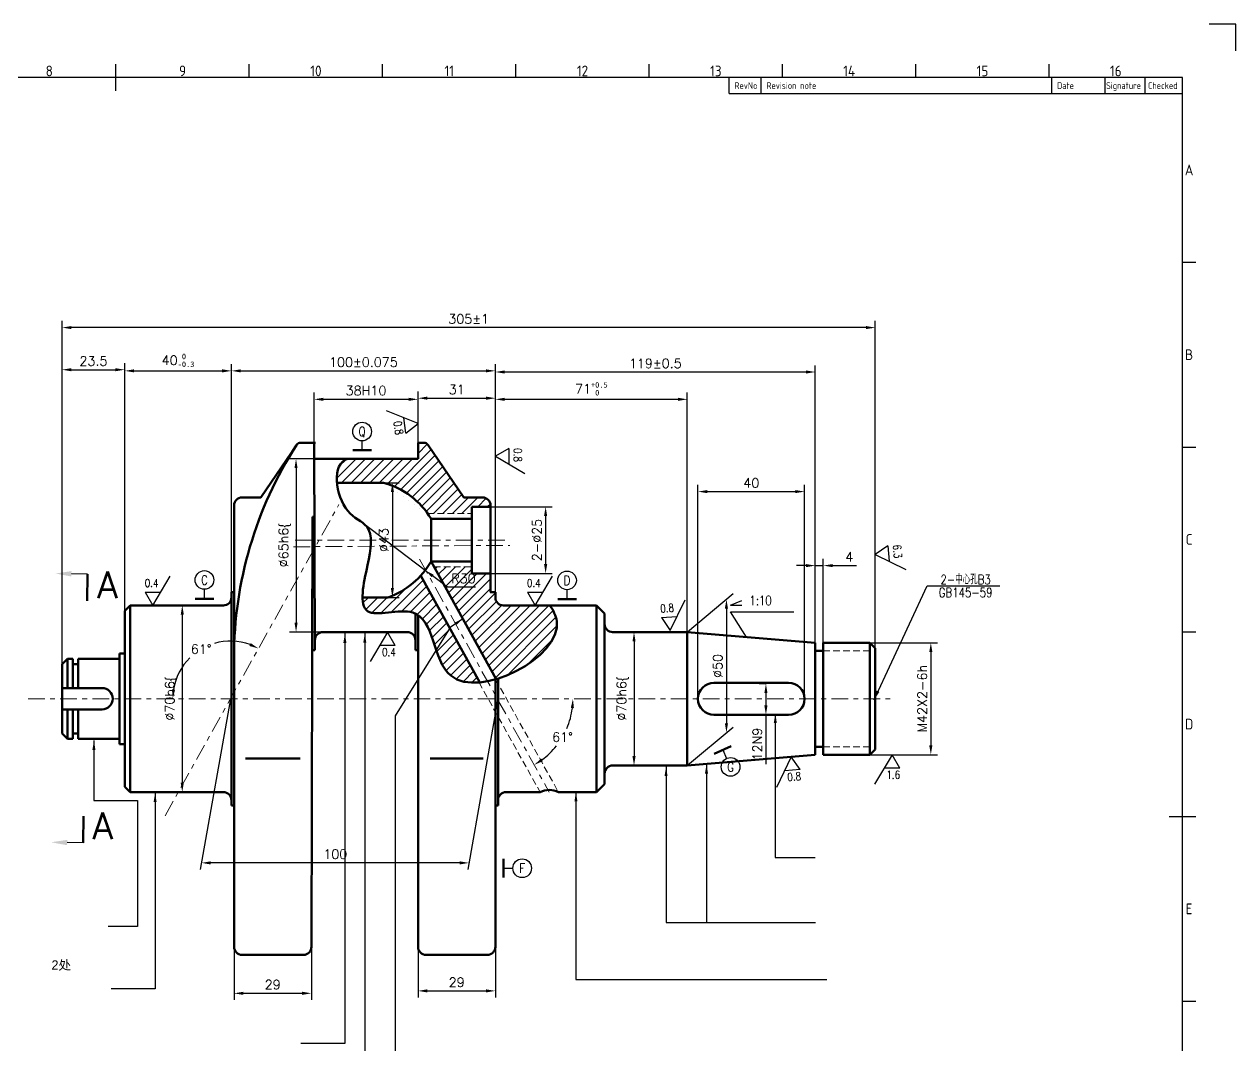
# Model space of a CAD drawing. Header units: millimetres. Extents: x -83 to 757, y -104 to 490.
# Drawn here: x 303 to 757.4, y 107.1 to 489.6 of the extents above; entities that cross this region are included whole.
import ezdxf
from ezdxf.enums import TextEntityAlignment as Align

# ---------------------------------------------------------------- set-up
doc = ezdxf.new("R2010")
doc.units = ezdxf.units.MM
doc.linetypes.add('AX_CENTER', pattern=[12.05, 6.25, -2, 1.8, -2])
doc.linetypes.add('AX_DASHED', pattern=[3.75, 2.5, -1.25])
for name, color, linetype in [('a1', 7, 'Continuous'), ('dim', 1, 'Continuous'), ('f', 6, 'Continuous')]:
    doc.layers.add(name, color=color, linetype=linetype)
for name, color, linetype, lineweight in [('b', 7, 'Continuous', 50), ('c2', 1, 'AX_CENTER', 18), ('x', 4, 'AX_DASHED', 18)]:
    doc.layers.add(name, color=color, linetype=linetype, lineweight=lineweight)
doc.styles.add('ISO Proportional', font='isocp.shx', dxfattribs={"bigfont": 'gbcbig.shx'})
doc.styles.get("Standard").update_dxf_attribs({"font": 'romans.shx', "bigfont": 'gbcbig.shx'})
doc.dimstyles.get("Standard").update_dxf_attribs({"dimtxt": 3.5, "dimasz": 3.5, "dimexe": 2.5, "dimexo": 0.0625, "dimgap": 1.5, "dimtad": 1, "dimdsep": 46, "dimtxsty": 'Standard', "dimcen": 0.09, "dimazin": 0, "dimtfac": 1, "dimtdec": 0, "dimtmove": 0, "dimatfit": 3, "dimfxl": 1, "dimtolj": 1, "dimtzin": 0, "dimarcsym": 0})

# ---------------------------------------------------------------- blocks, each defined once
blk = doc.blocks.new('zSec_56A')
at = {"layer": 'b', "lineweight": 50}
for p, q in [((0, 0), (-0.16, -10)), ((-1.62, -100.75), (-1.46, -90.75))]:
    blk.add_line(p, q, dxfattribs=at)
at = {"layer": 'dim', "lineweight": -3}
for p, q in [((0, 0), (-6, 0.1)), ((-1.62, -100.75), (-7.62, -100.65))]:
    blk.add_line(p, q, dxfattribs=at)
at = {"layer": 'dim'}
for points in [[(-5.98, 1.1), (-12, 0.19), (-6.02, -0.9)], [(-7.64, -101.65), (-13.62, -100.55), (-7.6, -99.65)]]:
    blk.add_solid(points, dxfattribs=at)
blk = doc.blocks.new('*D34')
at = {"layer": 'Defpoints', "color": 0, "transparency": 16777216}
for p in [(381.73, 143.77), (410.74, 143.76), (410.74, 126.35)]:
    blk.add_point(p, dxfattribs=at)
at = {"layer": 'dim', "color": 0, "lineweight": -2, "transparency": 16777216}
for p, q in [((381.73, 143.71), (381.73, 123.85)), ((410.74, 143.7), (410.74, 123.85)), ((385.23, 126.35), (407.24, 126.35))]:
    blk.add_line(p, q, dxfattribs=at)
at = {"layer": 'dim', "color": 0, "transparency": 16777216}
for points in [[(385.23, 126.94), (385.23, 125.77), (381.73, 126.35)], [(407.24, 126.94), (407.24, 125.77), (410.74, 126.35)]]:
    blk.add_solid(points, dxfattribs=at)
at = {"layer": 'dim', "color": 0, "transparency": 16777216, "insert": (396.23, 129.6), "char_height": 3.5, "attachment_point": 5, "line_spacing_factor": 3.5}
blk.add_mtext('\\A1;29', dxfattribs=at)
blk = doc.blocks.new('*D35')
at = {"layer": 'Defpoints', "color": 0, "transparency": 16777216}
for p in [(450.73, 143.77), (479.73, 143.77), (479.73, 127.26)]:
    blk.add_point(p, dxfattribs=at)
at = {"layer": 'dim', "color": 0, "lineweight": -2, "transparency": 16777216}
for p, q in [((450.73, 143.71), (450.73, 124.76)), ((479.73, 143.71), (479.73, 124.76)), ((454.23, 127.26), (476.23, 127.26))]:
    blk.add_line(p, q, dxfattribs=at)
at = {"layer": 'dim', "color": 0, "transparency": 16777216}
for points in [[(454.23, 127.85), (454.23, 126.68), (450.73, 127.26)], [(476.23, 127.85), (476.23, 126.68), (479.73, 127.26)]]:
    blk.add_solid(points, dxfattribs=at)
at = {"layer": 'dim', "color": 0, "transparency": 16777216, "insert": (465.23, 130.51), "char_height": 3.5, "attachment_point": 5, "line_spacing_factor": 3.5}
blk.add_mtext('\\A1;29', dxfattribs=at)
blk = doc.blocks.new('*D36')
at = {"layer": 'Defpoints', "color": 0, "transparency": 16777216}
for p in [(380.36, 236.77), (480.73, 236.77), (369.51, 175.25)]:
    blk.add_point(p, dxfattribs=at)
at = {"layer": 'dim', "color": 0, "lineweight": -2, "transparency": 16777216}
for p, q in [((380.34, 236.71), (369.07, 172.75)), ((480.72, 236.71), (469.44, 172.75)), ((466.38, 175.25), (373.01, 175.25))]:
    blk.add_line(p, q, dxfattribs=at)
at = {"layer": 'dim', "color": 0, "transparency": 16777216}
for points in [[(373.01, 175.83), (373.01, 174.66), (369.51, 175.25)], [(466.38, 175.83), (466.38, 174.66), (469.88, 175.25)]]:
    blk.add_solid(points, dxfattribs=at)
at = {"layer": 'dim', "color": 0, "transparency": 16777216, "insert": (419.69, 178.5), "char_height": 3.5, "attachment_point": 5, "line_spacing_factor": 3.5}
blk.add_mtext('\\A1;100', dxfattribs=at)
blk = doc.blocks.new('*D37')
at = {"layer": 'Defpoints', "color": 0, "transparency": 16777216}
for p in [(317.23, 375.92), (622.23, 255.77), (317.23, 249.77)]:
    blk.add_point(p, dxfattribs=at)
at = {"layer": 'dim', "color": 0, "lineweight": -2, "transparency": 16777216}
for p, q in [((317.23, 249.83), (317.23, 378.42)), ((622.23, 255.83), (622.23, 378.42)), ((618.73, 375.92), (320.73, 375.92))]:
    blk.add_line(p, q, dxfattribs=at)
at = {"layer": 'dim', "color": 0, "transparency": 16777216}
for points in [[(320.73, 376.51), (320.73, 375.34), (317.23, 375.92)], [(618.73, 376.51), (618.73, 375.34), (622.23, 375.92)]]:
    blk.add_solid(points, dxfattribs=at)
at = {"layer": 'dim', "color": 0, "transparency": 16777216, "insert": (469.73, 379.17), "char_height": 3.5, "attachment_point": 5, "line_spacing_factor": 3.5}
blk.add_mtext('\\A1;305%%p1', dxfattribs=at)
blk = doc.blocks.new('*D38')
at = {"layer": 'Defpoints', "color": 0, "transparency": 16777216}
for p in [(340.73, 360.13), (340.73, 269.77), (317.23, 249.77)]:
    blk.add_point(p, dxfattribs=at)
at = {"layer": 'dim', "color": 0, "lineweight": -2, "transparency": 16777216}
for p, q in [((317.23, 249.83), (317.23, 362.63)), ((320.73, 360.13), (337.23, 360.13)), ((340.73, 269.83), (340.73, 362.63))]:
    blk.add_line(p, q, dxfattribs=at)
at = {"layer": 'dim', "color": 0, "transparency": 16777216}
for points in [[(320.73, 360.71), (320.73, 359.54), (317.23, 360.13)], [(337.23, 360.71), (337.23, 359.54), (340.73, 360.13)]]:
    blk.add_solid(points, dxfattribs=at)
at = {"layer": 'dim', "color": 0, "transparency": 16777216, "insert": (328.98, 363.38), "char_height": 3.5, "attachment_point": 5, "line_spacing_factor": 3.5}
blk.add_mtext('\\A1;23.5', dxfattribs=at)
blk = doc.blocks.new('*D39')
at = {"layer": 'Defpoints', "color": 0, "transparency": 16777216}
for p in [(380.73, 359.7), (380.73, 276.77), (340.73, 269.77)]:
    blk.add_point(p, dxfattribs=at)
at = {"layer": 'dim', "color": 0, "lineweight": -2, "transparency": 16777216}
for p, q in [((340.73, 269.83), (340.73, 362.2)), ((344.23, 359.7), (377.23, 359.7)), ((380.73, 276.83), (380.73, 362.2))]:
    blk.add_line(p, q, dxfattribs=at)
at = {"layer": 'dim', "color": 0, "transparency": 16777216}
for points in [[(344.23, 360.28), (344.23, 359.12), (340.73, 359.7)], [(377.23, 360.28), (377.23, 359.12), (380.73, 359.7)]]:
    blk.add_solid(points, dxfattribs=at)
at = {"layer": 'dim', "color": 0, "transparency": 16777216, "insert": (360.73, 363.65), "char_height": 3.5, "attachment_point": 5, "line_spacing_factor": 3.5}
blk.add_mtext('\\A1;40{\\Ftxt;\\H0.60x\\S 0^ -0.3;}', dxfattribs=at)
blk = doc.blocks.new('*D40')
at = {"layer": 'Defpoints', "color": 0, "transparency": 16777216}
for p in [(479.73, 359.7), (380.73, 276.77), (479.73, 276.77)]:
    blk.add_point(p, dxfattribs=at)
at = {"layer": 'dim', "color": 0, "lineweight": -2, "transparency": 16777216}
for p, q in [((380.73, 276.83), (380.73, 362.2)), ((384.23, 359.7), (476.23, 359.7)), ((479.73, 276.83), (479.73, 362.2))]:
    blk.add_line(p, q, dxfattribs=at)
at = {"layer": 'dim', "color": 0, "transparency": 16777216}
for points in [[(384.23, 360.28), (384.23, 359.12), (380.73, 359.7)], [(476.23, 360.28), (476.23, 359.12), (479.73, 359.7)]]:
    blk.add_solid(points, dxfattribs=at)
at = {"layer": 'dim', "color": 0, "transparency": 16777216, "insert": (430.23, 362.95), "char_height": 3.5, "attachment_point": 5, "line_spacing_factor": 3.5}
blk.add_mtext('\\A1;100%%p0.075', dxfattribs=at)
blk = doc.blocks.new('*D41')
at = {"layer": 'Defpoints', "color": 0, "transparency": 16777216}
for p in [(479.73, 359.27), (479.73, 276.77), (599.73, 257.77)]:
    blk.add_point(p, dxfattribs=at)
at = {"layer": 'dim', "color": 0, "lineweight": -2, "transparency": 16777216}
for p, q in [((479.73, 276.83), (479.73, 361.77)), ((596.23, 359.27), (483.23, 359.27)), ((599.73, 257.83), (599.73, 361.77))]:
    blk.add_line(p, q, dxfattribs=at)
at = {"layer": 'dim', "color": 0, "transparency": 16777216}
for points in [[(483.23, 359.86), (483.23, 358.69), (479.73, 359.27)], [(596.23, 359.86), (596.23, 358.69), (599.73, 359.27)]]:
    blk.add_solid(points, dxfattribs=at)
at = {"layer": 'dim', "color": 0, "transparency": 16777216, "insert": (539.73, 362.52), "char_height": 3.5, "attachment_point": 5, "line_spacing_factor": 3.5}
blk.add_mtext('\\A1;119%%p0.5', dxfattribs=at)
blk = doc.blocks.new('*D42')
at = {"layer": 'Defpoints', "color": 0, "transparency": 16777216}
for p in [(450.73, 349.03), (411.76, 332.77), (450.73, 332.77)]:
    blk.add_point(p, dxfattribs=at)
at = {"layer": 'dim', "color": 0, "lineweight": -2, "transparency": 16777216}
for p, q in [((411.76, 332.83), (411.76, 351.53)), ((450.73, 332.83), (450.73, 351.53)), ((415.26, 349.03), (447.23, 349.03))]:
    blk.add_line(p, q, dxfattribs=at)
at = {"layer": 'dim', "color": 0, "transparency": 16777216}
for points in [[(415.26, 349.61), (415.26, 348.44), (411.76, 349.03)], [(447.23, 349.61), (447.23, 348.44), (450.73, 349.03)]]:
    blk.add_solid(points, dxfattribs=at)
at = {"layer": 'dim', "color": 0, "transparency": 16777216, "insert": (431.24, 352.28), "char_height": 3.5, "attachment_point": 5, "line_spacing_factor": 3.5}
blk.add_mtext('\\A1;38H10', dxfattribs=at)
blk = doc.blocks.new('*D43')
at = {"layer": 'Defpoints', "color": 0, "transparency": 16777216}
for p in [(479.73, 349.45), (450.73, 332.77), (479.73, 276.77)]:
    blk.add_point(p, dxfattribs=at)
at = {"layer": 'dim', "color": 0, "lineweight": -2, "transparency": 16777216}
for p, q in [((450.73, 332.83), (450.73, 351.95)), ((479.73, 276.83), (479.73, 351.95)), ((454.23, 349.45), (476.23, 349.45))]:
    blk.add_line(p, q, dxfattribs=at)
at = {"layer": 'dim', "color": 0, "transparency": 16777216}
for points in [[(454.23, 350.04), (454.23, 348.87), (450.73, 349.45)], [(476.23, 350.04), (476.23, 348.87), (479.73, 349.45)]]:
    blk.add_solid(points, dxfattribs=at)
at = {"layer": 'dim', "color": 0, "transparency": 16777216, "insert": (465.23, 352.7), "char_height": 3.5, "attachment_point": 5, "line_spacing_factor": 3.5}
blk.add_mtext('\\A1;31', dxfattribs=at)
blk = doc.blocks.new('*D44')
at = {"layer": 'Defpoints', "color": 0, "transparency": 16777216}
for p in [(551.73, 349.03), (479.73, 276.77), (551.73, 261.77)]:
    blk.add_point(p, dxfattribs=at)
at = {"layer": 'dim', "color": 0, "lineweight": -2, "transparency": 16777216}
for p, q in [((479.73, 276.83), (479.73, 351.53)), ((551.73, 261.83), (551.73, 351.53)), ((483.23, 349.03), (548.23, 349.03))]:
    blk.add_line(p, q, dxfattribs=at)
at = {"layer": 'dim', "color": 0, "transparency": 16777216}
for points in [[(483.23, 349.61), (483.23, 348.44), (479.73, 349.03)], [(548.23, 349.61), (548.23, 348.44), (551.73, 349.03)]]:
    blk.add_solid(points, dxfattribs=at)
at = {"layer": 'dim', "color": 0, "transparency": 16777216, "insert": (515.73, 352.98), "char_height": 3.5, "attachment_point": 5, "line_spacing_factor": 3.5}
blk.add_mtext('\\A1;71{\\Ftxt;\\H0.60x\\S+0.5^  0;}', dxfattribs=at)
blk = doc.blocks.new('*D45')
at = {"layer": 'Defpoints', "color": 0, "transparency": 16777216}
for p in [(595.73, 314.44), (555.73, 236.77), (595.73, 236.77)]:
    blk.add_point(p, dxfattribs=at)
at = {"layer": 'dim', "color": 0, "lineweight": -2, "transparency": 16777216}
for p, q in [((555.73, 236.83), (555.73, 316.94)), ((559.23, 314.44), (592.23, 314.44)), ((595.73, 236.83), (595.73, 316.94))]:
    blk.add_line(p, q, dxfattribs=at)
at = {"layer": 'dim', "color": 0, "transparency": 16777216}
for points in [[(559.23, 315.02), (559.23, 313.86), (555.73, 314.44)], [(592.23, 315.02), (592.23, 313.86), (595.73, 314.44)]]:
    blk.add_solid(points, dxfattribs=at)
at = {"layer": 'dim', "color": 0, "transparency": 16777216, "insert": (575.73, 317.69), "char_height": 3.5, "attachment_point": 5, "line_spacing_factor": 3.5}
blk.add_mtext('\\A1;40', dxfattribs=at)
blk = doc.blocks.new('*D46')
at = {"layer": 'Defpoints', "color": 0, "transparency": 16777216}
for p in [(602.73, 286.69), (599.73, 257.77), (602.73, 257.77)]:
    blk.add_point(p, dxfattribs=at)
at = {"layer": 'dim', "color": 0, "lineweight": -2, "transparency": 16777216}
for p, q in [((596.23, 286.69), (592.73, 286.69)), ((599.73, 257.83), (599.73, 289.19)), ((599.73, 286.69), (602.73, 286.69)), ((602.73, 257.83), (602.73, 289.19)), ((606.23, 286.69), (615.23, 286.69))]:
    blk.add_line(p, q, dxfattribs=at)
at = {"layer": 'dim', "color": 0, "transparency": 16777216}
for points in [[(596.23, 287.27), (596.23, 286.1), (599.73, 286.69)], [(606.23, 287.27), (606.23, 286.1), (602.73, 286.69)]]:
    blk.add_solid(points, dxfattribs=at)
at = {"layer": 'dim', "color": 0, "transparency": 16777216, "insert": (612.48, 289.94), "char_height": 3.5, "attachment_point": 5, "line_spacing_factor": 3.5}
blk.add_mtext('\\A1;4', dxfattribs=at)
blk = doc.blocks.new('*D47')
at = {"layer": 'Defpoints', "color": 0, "transparency": 16777216}
for p in [(620.23, 257.77), (620.23, 215.77), (643.06, 215.77)]:
    blk.add_point(p, dxfattribs=at)
at = {"layer": 'dim', "color": 0, "lineweight": -2, "transparency": 16777216}
for p, q in [((620.29, 257.77), (645.56, 257.77)), ((643.06, 254.27), (643.06, 219.27)), ((620.29, 215.77), (645.56, 215.77))]:
    blk.add_line(p, q, dxfattribs=at)
at = {"layer": 'dim', "color": 0, "transparency": 16777216}
for points in [[(642.47, 254.27), (643.64, 254.27), (643.06, 257.77)], [(642.47, 219.27), (643.64, 219.27), (643.06, 215.77)]]:
    blk.add_solid(points, dxfattribs=at)
at = {"layer": 'dim', "color": 0, "transparency": 16777216, "insert": (639.81, 236.77), "char_height": 3.5, "attachment_point": 5, "rotation": 90, "line_spacing_factor": 3.5}
blk.add_mtext('\\A1;M42X2-6h', dxfattribs=at)
blk = doc.blocks.new('*D48')
at = {"layer": 'Defpoints', "color": 0, "transparency": 16777216}
for p in [(581.5, 242.39), (581.2, 230.77), (585.78, 230.77)]:
    blk.add_point(p, dxfattribs=at)
at = {"layer": 'dim', "color": 0, "lineweight": -2, "transparency": 16777216}
for p, q in [((581.44, 242.39), (578.7, 242.39)), ((581.2, 238.89), (581.2, 234.27)), ((585.72, 230.77), (578.7, 230.77)), ((581.2, 230.77), (581.2, 212.27))]:
    blk.add_line(p, q, dxfattribs=at)
at = {"layer": 'dim', "color": 0, "transparency": 16777216}
for points in [[(580.62, 238.89), (581.79, 238.89), (581.2, 242.39)], [(580.62, 234.27), (581.79, 234.27), (581.2, 230.77)]]:
    blk.add_solid(points, dxfattribs=at)
at = {"layer": 'dim', "color": 0, "transparency": 16777216, "insert": (577.95, 219.77), "char_height": 3.5, "attachment_point": 5, "rotation": 90, "line_spacing_factor": 3.5}
blk.add_mtext('\\A1;12N9', dxfattribs=at)
blk = doc.blocks.new('*D49')
at = {"layer": 'Defpoints', "color": 0, "transparency": 16777216}
for p in [(476.71, 308.77), (477.92, 283.77), (498.59, 283.77)]:
    blk.add_point(p, dxfattribs=at)
at = {"layer": 'dim', "color": 0, "lineweight": -2, "transparency": 16777216}
for p, q in [((476.77, 308.77), (501.09, 308.77)), ((498.59, 305.27), (498.59, 287.27)), ((477.98, 283.77), (501.09, 283.77))]:
    blk.add_line(p, q, dxfattribs=at)
at = {"layer": 'dim', "color": 0, "transparency": 16777216}
for points in [[(498, 305.27), (499.17, 305.27), (498.59, 308.77)], [(498, 287.27), (499.17, 287.27), (498.59, 283.77)]]:
    blk.add_solid(points, dxfattribs=at)
at = {"layer": 'dim', "color": 0, "transparency": 16777216, "insert": (495.34, 296.27), "char_height": 3.5, "attachment_point": 5, "rotation": 90, "line_spacing_factor": 3.5}
blk.add_mtext('\\A1;2-%%c25', dxfattribs=at)
blk = doc.blocks.new('*D50')
at = {"layer": 'Defpoints', "color": 0, "transparency": 16777216}
for p in [(437.83, 317.77), (437.83, 274.77), (441.12, 274.77)]:
    blk.add_point(p, dxfattribs=at)
at = {"layer": 'dim', "color": 0, "lineweight": -2, "transparency": 16777216}
for p, q in [((437.89, 317.77), (443.62, 317.77)), ((441.12, 314.27), (441.12, 278.27)), ((437.89, 274.77), (443.62, 274.77))]:
    blk.add_line(p, q, dxfattribs=at)
at = {"layer": 'dim', "color": 0, "transparency": 16777216}
for points in [[(440.54, 314.27), (441.7, 314.27), (441.12, 317.77)], [(440.54, 278.27), (441.7, 278.27), (441.12, 274.77)]]:
    blk.add_solid(points, dxfattribs=at)
at = {"layer": 'dim', "color": 0, "transparency": 16777216, "insert": (437.87, 296.27), "char_height": 3.5, "attachment_point": 5, "rotation": 90, "line_spacing_factor": 3.5}
blk.add_mtext('\\A1;%%c43', dxfattribs=at)
blk = doc.blocks.new('*D51')
at = {"layer": 'Defpoints', "color": 0, "transparency": 16777216}
for p in [(429.52, 303.08), (453.42, 284.94)]:
    blk.add_point(p, dxfattribs=at)
at = {"layer": 'dim', "color": 0, "lineweight": -2, "transparency": 16777216}
for p, q in [((429.52, 303.08), (453.42, 284.94)), ((461.78, 278.59), (456.2, 282.83)), ((472.28, 278.59), (461.78, 278.59))]:
    blk.add_line(p, q, dxfattribs=at)
at = {"layer": 'dim', "color": 0, "transparency": 16777216}
blk.add_solid([(456.56, 283.29), (455.85, 282.36), (453.42, 284.94)], dxfattribs=at)
at = {"layer": 'dim', "color": 0, "transparency": 16777216, "insert": (467.78, 281.84), "char_height": 3.5, "attachment_point": 5}
blk.add_mtext('\\A3;R30', dxfattribs=at)
blk = doc.blocks.new('_NONE')
blk = doc.blocks.new('*D52')
at = {"layer": 'Defpoints', "color": 0, "transparency": 16777216}
for p in [(451.24, 289.14), (304.49, 236.77), (628.94, 236.77), (502.01, 218.31), (499.97, 201.77)]:
    blk.add_point(p, dxfattribs=at)
at = {"layer": 'dim', "color": 0, "lineweight": -2, "transparency": 16777216}
for start, end in [(336.9283, 352.9298), (306.2224, 321.6178)]:
    blk.add_arc((480.45, 236.77), 28.38, start, end, dxfattribs=at)
at = {"layer": 'dim', "color": 0, "transparency": 16777216}
for points in [[(508.03, 233.31), (509.2, 233.24), (508.83, 236.77)], [(497.54, 213.38), (496.91, 214.36), (494.28, 211.98)]]:
    blk.add_solid(points, dxfattribs=at)
at = {"layer": 'dim', "color": 0, "transparency": 16777216, "insert": (504.92, 222.4), "char_height": 3.5, "attachment_point": 5}
blk.add_mtext('\\A1;61%%d', dxfattribs=at)
blk = doc.blocks.new('*D53')
at = {"layer": 'Defpoints', "color": 0, "transparency": 16777216}
for p in [(421.08, 309.57), (376.41, 258.02), (304.49, 236.77), (628.94, 236.77), (355.83, 192.93)]:
    blk.add_point(p, dxfattribs=at)
at = {"layer": 'dim', "color": 0, "lineweight": -2, "transparency": 16777216}
for start, end in [(70.0657, 106.1632), (134.5824, 170.7114)]:
    blk.add_arc((380.36, 236.77), 21.61, start, end, dxfattribs=at)
at = {"layer": 'dim', "color": 0, "transparency": 16777216}
for points in [[(387.97, 257.62), (387.48, 256.56), (390.91, 255.63)], [(359.61, 240.21), (358.44, 240.31), (358.74, 236.77)]]:
    blk.add_solid(points, dxfattribs=at)
at = {"layer": 'dim', "color": 0, "transparency": 16777216, "insert": (369.42, 255.41), "char_height": 3.5, "attachment_point": 5}
blk.add_mtext('\\A1;61%%d', dxfattribs=at)
blk = doc.blocks.new('*D54')
at = {"layer": 'Defpoints', "color": 0, "transparency": 16777216}
for p in [(367.2, 271.77), (362.31, 201.77), (367.2, 201.77)]:
    blk.add_point(p, dxfattribs=at)
at = {"layer": 'dim', "color": 0, "lineweight": -2, "transparency": 16777216}
for p, q in [((367.14, 271.77), (359.81, 271.77)), ((362.31, 268.27), (362.31, 205.27)), ((367.14, 201.77), (359.81, 201.77))]:
    blk.add_line(p, q, dxfattribs=at)
at = {"layer": 'dim', "color": 0, "transparency": 16777216}
for points in [[(361.72, 268.27), (362.89, 268.27), (362.31, 271.77)], [(361.72, 205.27), (362.89, 205.27), (362.31, 201.77)]]:
    blk.add_solid(points, dxfattribs=at)
at = {"layer": 'dim', "color": 0, "transparency": 16777216, "insert": (358.14, 236.77), "char_height": 3.5, "attachment_point": 5, "rotation": 90, "line_spacing_factor": 3.5}
blk.add_mtext('\\A1;%%c70h6{\\Fgdt;\\{}', dxfattribs=at)
blk = doc.blocks.new('*D55')
at = {"layer": 'Defpoints', "color": 0, "transparency": 16777216}
for p in [(424.37, 326.73), (404.98, 261.79), (415.05, 261.79)]:
    blk.add_point(p, dxfattribs=at)
at = {"layer": 'dim', "color": 0, "lineweight": -2, "transparency": 16777216}
for p, q in [((424.31, 326.73), (402.48, 326.73)), ((404.98, 323.23), (404.98, 265.29)), ((414.99, 261.79), (402.48, 261.79))]:
    blk.add_line(p, q, dxfattribs=at)
at = {"layer": 'dim', "color": 0, "transparency": 16777216}
for points in [[(404.4, 323.23), (405.56, 323.23), (404.98, 326.73)], [(404.4, 265.29), (405.56, 265.29), (404.98, 261.79)]]:
    blk.add_solid(points, dxfattribs=at)
at = {"layer": 'dim', "color": 0, "transparency": 16777216, "insert": (400.81, 294.26), "char_height": 3.5, "attachment_point": 5, "rotation": 90, "line_spacing_factor": 3.5}
blk.add_mtext('\\A1;%%c65h6{\\Fgdt;\\{}', dxfattribs=at)
blk = doc.blocks.new('zSec_1410')
at = {"layer": 'dim', "lineweight": -3}
for p, q in [((0, 2.45), (4.32, 4.2)), ((0, 2.45), (4.32, 2.45)), ((0, 0), (23.78, 0))]:
    blk.add_line(p, q, dxfattribs=at)
at = {"layer": 'dim', "width": 0.8}
blk.add_text('1:10', height=3.5, dxfattribs=at).set_placement((11.32, 2.45), align=Align.CENTER)
blk = doc.blocks.new('*D56')
at = {"layer": 'Defpoints', "color": 0, "transparency": 16777216}
for p in [(541.2, 261.77), (531.74, 211.77), (541.2, 211.77)]:
    blk.add_point(p, dxfattribs=at)
at = {"layer": 'dim', "color": 0, "lineweight": -2, "transparency": 16777216}
for p, q in [((541.13, 261.77), (529.24, 261.77)), ((531.74, 258.27), (531.74, 215.27)), ((541.13, 211.77), (529.24, 211.77))]:
    blk.add_line(p, q, dxfattribs=at)
at = {"layer": 'dim', "color": 0, "transparency": 16777216}
for points in [[(531.16, 258.27), (532.32, 258.27), (531.74, 261.77)], [(531.16, 215.27), (532.32, 215.27), (531.74, 211.77)]]:
    blk.add_solid(points, dxfattribs=at)
at = {"layer": 'dim', "color": 0, "transparency": 16777216, "insert": (527.57, 236.77), "char_height": 3.5, "attachment_point": 5, "rotation": 90, "line_spacing_factor": 3.5}
blk.add_mtext('\\A1;%%c70h6{\\Fgdt;\\{}', dxfattribs=at)
blk = doc.blocks.new('*D57')
at = {"layer": 'Defpoints', "color": 0, "transparency": 16777216}
for p in [(551.73, 261.77), (566.4, 224.08), (551.73, 211.77)]:
    blk.add_point(p, dxfattribs=at)
at = {"layer": 'dim', "color": 0, "lineweight": -2, "transparency": 16777216}
for p, q in [((551.79, 261.82), (568.9, 276.18)), ((566.4, 270.58), (566.4, 227.58)), ((551.79, 211.82), (568.9, 226.18))]:
    blk.add_line(p, q, dxfattribs=at)
at = {"layer": 'dim', "color": 0, "transparency": 16777216}
for points in [[(565.81, 270.58), (566.98, 270.58), (566.4, 274.08)], [(565.81, 227.58), (566.98, 227.58), (566.4, 224.08)]]:
    blk.add_solid(points, dxfattribs=at)
at = {"layer": 'dim', "color": 0, "transparency": 16777216, "insert": (563.15, 249.08), "char_height": 3.5, "attachment_point": 5, "rotation": 90, "line_spacing_factor": 3.5}
blk.add_mtext('\\A1;%%c50', dxfattribs=at)
blk = doc.blocks.new('*U5')
at = {"layer": 'dim'}
for p, q in [((5, 2.89), (0, 0)), ((0, 0), (11, -6.53)), ((5, 2.89), (5, -2.89))]:
    blk.add_line(p, q, dxfattribs=at)
at = {"layer": 'dim', "width": 0.8}
blk.add_text('1.6', height=3, rotation=90, dxfattribs=at).set_placement((6, -2.1), align=Align.TOP_LEFT)
blk = doc.blocks.new('*U6')
at = {"layer": 'dim'}
for p, q in [((5, 2.89), (0, 0)), ((0, 0), (11, -6.53)), ((5, 2.89), (5, -2.89))]:
    blk.add_line(p, q, dxfattribs=at)
at = {"layer": 'dim', "width": 0.8}
blk.add_text('0.8', height=3, rotation=90, dxfattribs=at).set_placement((6, -2.1), align=Align.TOP_LEFT)
blk = doc.blocks.new('*U7')
at = {"layer": 'dim'}
for p, q in [((5, 2.89), (0, 0)), ((0, 0), (11, -6.53)), ((5, 2.89), (5, -2.89))]:
    blk.add_line(p, q, dxfattribs=at)
at = {"layer": 'dim', "width": 0.8}
blk.add_text('6.3', height=3, rotation=270, dxfattribs=at).set_placement((6, -2.1), align=Align.BOTTOM_RIGHT)
blk = doc.blocks.new('*U8')
at = {"layer": 'dim'}
for p, q in [((5, 2.89), (0, 0)), ((0, 0), (11, -6.53)), ((5, 2.89), (5, -2.89))]:
    blk.add_line(p, q, dxfattribs=at)
at = {"layer": 'dim', "width": 0.8}
blk.add_text('0.8', height=3, rotation=270, dxfattribs=at).set_placement((6, -2.1), align=Align.BOTTOM_RIGHT)
blk = doc.blocks.new('*U9')
at = {"layer": 'dim'}
for p, q in [((5, 2.89), (0, 0)), ((0, 0), (11, -6.53)), ((5, 2.89), (5, -2.89))]:
    blk.add_line(p, q, dxfattribs=at)
at = {"layer": 'dim', "width": 0.8}
blk.add_text('0.4', height=3, rotation=270, dxfattribs=at).set_placement((6, -2.1), align=Align.BOTTOM_RIGHT)
blk = doc.blocks.new('*U10')
at = {"layer": 'dim'}
for p, q in [((5, 2.89), (0, 0)), ((0, 0), (11, -6.53)), ((5, 2.89), (5, -2.89))]:
    blk.add_line(p, q, dxfattribs=at)
at = {"layer": 'dim', "width": 0.8}
blk.add_text('0.8', height=3, rotation=270, dxfattribs=at).set_placement((6, -2.1), align=Align.BOTTOM_RIGHT)
blk = doc.blocks.new('*U11')
at = {"layer": 'dim'}
for p, q in [((5, 2.89), (0, 0)), ((0, 0), (11, -6.53)), ((5, 2.89), (5, -2.89))]:
    blk.add_line(p, q, dxfattribs=at)
at = {"layer": 'dim', "width": 0.8}
blk.add_text('0.8', height=3, rotation=90, dxfattribs=at).set_placement((6, -2.1), align=Align.TOP_LEFT)
blk = doc.blocks.new('*U12')
at = {"layer": 'dim'}
for p, q in [((5, 2.89), (0, 0)), ((0, 0), (11, -6.53)), ((5, 2.89), (5, -2.89))]:
    blk.add_line(p, q, dxfattribs=at)
at = {"layer": 'dim', "width": 0.8}
blk.add_text('0.4', height=3, rotation=90, dxfattribs=at).set_placement((6, -2.1), align=Align.TOP_LEFT)
blk = doc.blocks.new('*U13')
at = {"layer": 'dim'}
for p, q in [((5, 2.89), (0, 0)), ((0, 0), (11, -6.53)), ((5, 2.89), (5, -2.89))]:
    blk.add_line(p, q, dxfattribs=at)
at = {"layer": 'dim', "width": 0.8}
blk.add_text('0.4', height=3, rotation=270, dxfattribs=at).set_placement((6, -2.1), align=Align.BOTTOM_RIGHT)
blk = doc.blocks.new('zSec_18B4')
at = {"layer": 'b', "lineweight": 50}
blk.add_line((-3.5, 0.87), (3.5, 0.87), dxfattribs=at)
at = {"layer": 'dim', "lineweight": -3}
blk.add_line((0, 0.87), (0, 4.38), dxfattribs=at)
at = {"layer": 'dim'}
blk.add_circle((0, 7.88), 3.5, dxfattribs=at)
at = {"layer": 'dim', "width": 0.8}
blk.add_text('C', height=3.5, dxfattribs=at).set_placement((0, 6.12), align=Align.CENTER)
blk = doc.blocks.new('zSec_18C0')
at = {"layer": 'b', "lineweight": 50}
blk.add_line((0.87, 3.5), (0.87, -3.5), dxfattribs=at)
at = {"layer": 'dim', "lineweight": -3}
blk.add_line((0.87, 0), (4.38, 0), dxfattribs=at)
at = {"layer": 'dim'}
blk.add_circle((7.88, 0), 3.5, dxfattribs=at)
at = {"layer": 'dim', "width": 0.8}
blk.add_text('F', height=3.5, dxfattribs=at).set_placement((7.88, -1.75), align=Align.CENTER)
blk = doc.blocks.new('zSec_18D8')
at = {"layer": 'b', "lineweight": 50}
blk.add_line((3.54, 0.69), (-2.8, -2.27), dxfattribs=at)
at = {"layer": 'dim', "lineweight": -3}
blk.add_line((0.37, -0.79), (1.85, -3.96), dxfattribs=at)
at = {"layer": 'dim'}
blk.add_circle((3.33, -7.14), 3.5, dxfattribs=at)
at = {"layer": 'dim', "width": 0.8}
blk.add_text('G', height=3.5, dxfattribs=at).set_placement((3.33, -8.89), align=Align.CENTER)
blk = doc.blocks.new('zSec_18E4')
at = {"layer": 'b', "lineweight": 50}
blk.add_line((-3.5, 0.87), (3.5, 0.87), dxfattribs=at)
at = {"layer": 'dim', "lineweight": -3}
blk.add_line((0, 0.87), (0, 4.38), dxfattribs=at)
at = {"layer": 'dim'}
blk.add_circle((0, 7.88), 3.5, dxfattribs=at)
at = {"layer": 'dim', "width": 0.8}
blk.add_text('D', height=3.5, dxfattribs=at).set_placement((0, 6.12), align=Align.CENTER)
blk = doc.blocks.new('zSec_18F0')
at = {"layer": 'b', "lineweight": 50}
blk.add_line((-3.5, 0.87), (3.5, 0.87), dxfattribs=at)
at = {"layer": 'dim', "lineweight": -3}
blk.add_line((0, 0.87), (0, 4.38), dxfattribs=at)
at = {"layer": 'dim'}
blk.add_circle((0, 7.88), 3.5, dxfattribs=at)
at = {"layer": 'dim', "width": 0.8}
blk.add_text('Q', height=3.5, dxfattribs=at).set_placement((0, 6.12), align=Align.CENTER)
blk = doc.blocks.new('zSec_1A74')
at = {"layer": 'dim', "lineweight": -3}
blk.add_line((0, 0), (27.07, 0), dxfattribs=at)
at = {"layer": 'dim', "width": 0.8}
for s, p in [('2-中心孔B3', (14.23, 0.7)), ('GB145-59', (14.23, -4.2))]:
    blk.add_text(s, height=3.5, dxfattribs=at).set_placement(p, align=Align.CENTER)
blk = doc.blocks.new('Title Block')
at = {"layer": 'a1'}
for p, q in [((840, 594), (830, 594)), ((840, 584), (840, 594)), ((420, 569), (420, 579)), ((470, 574), (470, 579)), ((520, 574), (520, 579)), ((570, 574), (570, 579)), ((620, 574), (620, 579)), ((670, 574), (670, 579)), ((720, 574), (720, 579)), ((770, 574), (770, 579)), ((820, 574), (20, 574)), ((650, 568), (650, 574)), ((662, 568), (662, 574)), ((771, 568), (771, 574)), ((791, 568), (791, 574)), ((806, 568), (806, 574)), ((820, 20), (820, 574)), ((650, 568), (820, 568)), ((820, 504.75), (825, 504.75)), ((820, 435.5), (825, 435.5)), ((820, 366.25), (825, 366.25)), ((815, 297), (825, 297)), ((820, 227.75), (825, 227.75))]:
    blk.add_line(p, q, dxfattribs=at)
at = {"layer": 'a1', "style": 'ISO Proportional'}
for s, p in [('8', (395, 576.5)), ('9', (445, 576.5)), ('10', (495, 576.5)), ('11', (545, 576.5)), ('12', (595, 576.5)), ('13', (645, 576.5)), ('14', (695, 576.5)), ('15', (745, 576.5)), ('16', (795, 576.5)), ('A', (822.5, 539.375)), ('B', (822.5, 470.125)), ('C', (822.5, 400.875)), ('D', (822.5, 331.625)), ('E', (822.5, 262.375))]:
    blk.add_text(s, height=4, dxfattribs=at).set_placement(p, align=Align.MIDDLE)
for s, p in [('RevNo', (652, 571)), ('Revision note', (664, 571)), ('Date', (773, 571)), ('Signature', (791.361, 571)), ('Checked', (807.083, 571))]:
    blk.add_text(s, height=2.5, dxfattribs=at).set_placement(p, align=Align.MIDDLE_LEFT)
at = {"layer": 'a1', "style": 'ISO Proportional', "flags": 8}
for tag, p in [('DESIGNED_BY', (652, 43)), ('CHECKED_BY', (684, 43)), ('APPROVED_BY_DATE', (709, 43)), ('FILENAME', (747, 43)), ('DATE', (772, 43)), ('SCALE', (802, 43)), ('EDITION', (787, 23)), ('SHEET', (802, 23))]:
    blk.add_attdef(tag, text='', height=2.5, dxfattribs=at).set_placement(p, align=Align.MIDDLE_LEFT)
for tag, height, p in [('TITLE', 5, (772.5, 35)), ('OWNER', 5, (687.5, 30)), ('DRAWING_NUMBER', 3, (755, 25))]:
    blk.add_attdef(tag, text='', height=height, dxfattribs=at).set_placement(p, align=Align.MIDDLE)

msp = doc.modelspace()

# ---------------------------------------------------------------- hatches: boundary and pattern name
at = {"layer": 'f'}
h = msp.add_hatch(dxfattribs=at)
h.set_pattern_fill('ANSI31', color=256, scale=20, style=0)
h.set_pattern_definition([(45, (-441.2143, -124.7837), (-1.767767, 1.767767), [])])
edge = h.paths.add_edge_path()
edge.add_spline(control_points=[(449.727, 268.753), (450.078, 268.59), (450.411, 268.401), (450.727, 268.189)], knot_values=[78.3823429, 78.3823429, 78.3823429, 78.3823429, 79.6679704, 79.6679704, 79.6679704, 79.6679704], degree=3, periodic=0)
edge.add_spline(control_points=[(450.727, 268.189), (456.993, 263.987), (456.623, 244.883), (469.57, 242.512), (473.894, 242.908)], knot_values=[79.6679704, 79.6679704, 79.6679704, 79.6679704, 105.1481065, 116.1482082, 116.1482082, 116.1482082, 116.1482082], degree=3, periodic=0)
edge.add_line((473.894, 242.908), (451.724, 282.904))
edge.add_arc((429.519, 303.078), 30, 289.33451, 317.74419, ccw=False)
edge.add_line((439.452, 274.769), (429.912, 274.769))
edge.add_spline(control_points=[(429.912, 274.769), (429.928, 272.433), (431.664, 266.068), (444.235, 270.873), (449.409, 268.901), (449.727, 268.753)], knot_values=[53.3732423, 53.3732423, 53.3732423, 53.3732423, 60.288019, 77.2180552, 78.3823429, 78.3823429, 78.3823429, 78.3823429], degree=3, periodic=0)
edge = h.paths.add_edge_path()
edge.add_arc((474.919, 309.269), 3, 0, 90)
edge.add_line((474.919, 312.269), (467.919, 312.269))
edge.add_line((467.919, 312.269), (454.515, 331.897))
edge.add_arc((452.863, 330.769), 2, 34.33022, 90)
edge.add_line((452.863, 332.769), (450.727, 332.769))
edge.add_line((450.727, 332.769), (450.727, 326.729))
edge.add_line((450.727, 326.729), (424.373, 326.729))
edge.add_spline(control_points=[(424.373, 326.729), (421.051, 325.844), (419.944, 322.01), (420.321, 317.769)], knot_values=[1.2649784, 1.2649784, 1.2649784, 1.2649784, 10.9115581, 10.9115581, 10.9115581, 10.9115581], degree=3, periodic=0)
edge.add_line((420.321, 317.769), (437.83, 317.769))
edge.add_arc((429.881, 288.842), 30, 35.51516, 74.63374, ccw=False)
edge.add_line((454.3, 306.269), (470.919, 306.269))
edge.add_line((470.919, 306.269), (470.919, 308.769))
edge.add_line((470.919, 308.769), (477.919, 308.769))
edge.add_line((477.919, 308.769), (477.919, 309.269))
edge = h.paths.add_edge_path()
edge.add_line((477.919, 283.769), (470.919, 283.769))
edge.add_line((470.919, 283.769), (470.919, 286.269))
edge.add_line((470.919, 286.269), (456.719, 286.269))
edge.add_line((456.719, 286.269), (480.078, 244.127))
edge.add_spline(control_points=[(480.078, 244.127), (480.295, 244.191), (480.511, 244.256), (480.727, 244.324)], knot_values=[121.230375, 121.230375, 121.230375, 121.230375, 121.753437, 121.753437, 121.753437, 121.753437], degree=3, periodic=0)
edge.add_spline(control_points=[(480.727, 244.324), (492.282, 247.934), (506.704, 259.591), (501.466, 269.831), (500.221, 271.769)], knot_values=[121.753437, 121.753437, 121.753437, 121.753437, 149.7084117, 156.30965, 156.30965, 156.30965, 156.30965], degree=3, periodic=0)
edge.add_line((500.221, 271.769), (482.727, 271.769))
edge.add_arc((482.727, 274.769), 3, 180, 270, ccw=False)
edge.add_line((479.727, 274.769), (479.727, 276.769))
edge.add_line((479.727, 276.769), (477.919, 276.769))
edge.add_line((477.919, 276.769), (477.919, 283.769))

# ---------------------------------------------------------------- linework, layer by layer
at = {"layer": 'b'}
for p, q in [((405.131, 331.897), (391.727, 312.269)), ((406.783, 332.769), (412.238, 332.769)), ((412.041, 255.012), (411.756, 332.769)), ((450.727, 332.769), (452.863, 332.769)), ((450.727, 332.769), (450.727, 326.729)), ((454.515, 331.897), (467.919, 312.269)), ((411.727, 326.729), (450.727, 326.729)), ((420.321, 317.769), (437.83, 317.769)), ((381.727, 309.269), (381.727, 143.769)), ((384.727, 312.269), (391.727, 312.269)), ((467.919, 312.269), (474.919, 312.269)), ((477.919, 309.269), (477.919, 276.769)), ((411.178, 304.942), (410.735, 143.761)), ((411.178, 304.942), (412.168, 304.939)), ((470.919, 308.769), (477.919, 308.769)), ((470.919, 308.769), (470.919, 283.769)), ((455.61, 304.269), (470.919, 304.269)), ((455.61, 288.269), (455.61, 304.269)), ((455.61, 288.269), (470.919, 288.269)), ((455.61, 288.269), (480.078, 244.127)), ((451.724, 282.904), (473.894, 242.908)), ((470.919, 283.769), (477.919, 283.769)), ((380.727, 276.769), (380.727, 196.769)), ((380.727, 276.769), (381.727, 276.769)), ((429.912, 274.769), (439.452, 274.769)), ((479.727, 276.769), (477.727, 276.769)), ((479.727, 276.769), (479.727, 274.769)), ((342.727, 271.769), (340.727, 269.769)), ((340.727, 269.769), (340.727, 203.769)), ((342.727, 271.769), (377.727, 271.769)), ((342.727, 271.769), (342.727, 201.769)), ((449.727, 268.753), (449.727, 255.009)), ((450.727, 268.189), (450.727, 143.769)), ((482.727, 271.769), (517.727, 271.769)), ((517.727, 271.769), (520.727, 268.769)), ((517.727, 271.769), (517.727, 201.769)), ((520.727, 268.769), (520.727, 204.769)), ((415.052, 261.786), (446.728, 261.772)), ((523.727, 261.769), (551.727, 261.769)), ((551.727, 261.769), (551.727, 211.769)), ((551.727, 261.769), (599.727, 257.769)), ((411.041, 255.013), (412.041, 255.012)), ((449.727, 255.009), (450.727, 255.009)), ((599.727, 257.769), (599.727, 215.769)), ((599.727, 254.769), (602.727, 254.769)), ((602.727, 257.769), (602.727, 215.769)), ((602.727, 257.769), (620.227, 257.769)), ((620.227, 257.769), (622.227, 255.769)), ((620.227, 257.769), (620.227, 215.769)), ((622.227, 255.769), (622.227, 217.769)), ((319.227, 251.769), (317.227, 249.769)), ((319.227, 251.769), (321.227, 251.769)), ((319.227, 251.769), (319.227, 240.769)), ((321.227, 251.769), (321.227, 240.769)), ((323.227, 251.769), (323.227, 240.769)), ((323.227, 251.769), (338.727, 251.769)), ((338.727, 253.769), (338.727, 219.769)), ((338.727, 253.769), (340.727, 253.769)), ((317.227, 249.769), (317.227, 223.769)), ((321.227, 249.769), (323.227, 249.769)), ((479.727, 244.026), (479.727, 143.769)), ((480.727, 244.324), (480.727, 196.769)), ((589.727, 242.769), (561.727, 242.769)), ((317.227, 240.769), (332.227, 240.769)), ((317.227, 232.769), (332.227, 232.769)), ((319.227, 232.769), (319.227, 221.769)), ((321.227, 232.769), (321.227, 221.769)), ((323.227, 232.769), (323.227, 221.769)), ((589.727, 230.769), (561.727, 230.769)), ((317.227, 223.769), (319.227, 221.769)), ((321.227, 223.769), (323.227, 223.769)), ((319.227, 221.769), (321.227, 221.769)), ((323.227, 221.769), (338.727, 221.769)), ((338.727, 219.769), (340.727, 219.769)), ((599.727, 218.769), (602.727, 218.769)), ((386.029, 214.341), (406.565, 214.341)), ((455.227, 214.341), (475.21, 214.341)), ((551.727, 211.769), (599.727, 215.769)), ((602.727, 215.769), (620.227, 215.769)), ((622.227, 217.769), (620.227, 215.769)), ((523.727, 211.769), (551.727, 211.769)), ((520.727, 204.769), (517.727, 201.769)), ((342.727, 201.769), (340.727, 203.769)), ((342.727, 201.769), (377.727, 201.769)), ((483.727, 201.769), (496.537, 201.769)), ((503.408, 201.769), (517.727, 201.769)), ((380.727, 196.769), (381.727, 196.769)), ((480.727, 196.769), (479.727, 196.769)), ((384.727, 140.769), (407.735, 140.769)), ((453.727, 140.769), (476.727, 140.769))]:
    msp.add_line(p, q, dxfattribs=at)
for centre, radius, start, end in [((528.938, 252.254), 147.211, 147.24742, 180), ((406.783, 330.769), 2, 90, 145.66978), ((452.863, 330.769), 2, 34.33022, 90), ((443.919, 329.769), 3, 270, 271.4218), ((429.881, 288.842), 30, 30.94745, 74.63374), ((384.727, 309.269), 3, 90, 180), ((474.919, 309.269), 3, 0, 90), ((429.519, 303.078), 30, 289.33451, 330.42241), ((377.727, 274.769), 3, 270, 0), ((482.727, 274.769), 3, 180, 270), ((523.727, 264.769), 3, 180, 270), ((415.051, 258.786), 3, 89.9707, 179.85458), ((446.727, 258.772), 3, 0, 89.97476), ((561.727, 236.769), 6, 90, 270), ((589.727, 236.769), 6, 270, 90), ((332.227, 236.769), 4, 270, 90), ((523.727, 208.769), 3, 90, 180), ((377.727, 198.769), 3, 0, 90), ((483.727, 198.769), 3, 90, 180), ((499.972, 194.88), 7.698, 63.49852, 116.50148), ((384.727, 143.769), 3, 180, 270), ((407.735, 143.769), 3, 270, 359.84243), ((453.727, 143.769), 3, 180, 270), ((476.727, 143.769), 3, 270, 0)]:
    msp.add_arc(centre, radius, start, end, dxfattribs=at)
msp.add_open_spline([(424.373, 326.729), (418.076, 325.05), (420.576, 306.589), (434.676, 301.593), (431.897, 286.507), (426.567, 264.119), (457.689, 276.016), (454.591, 226.432), (509.221, 254.671), (501.466, 269.831), (500.221, 271.769)], degree=3, knots=[1.2649784, 1.2649784, 1.2649784, 1.2649784, 19.5501482, 28.7778128, 43.2336927, 60.288019, 77.2180552, 105.1481065, 149.7084117, 156.30965, 156.30965, 156.30965, 156.30965], dxfattribs=at)
at = {"layer": 'c2'}
for p, q in [((355.834, 192.934), (421.084, 309.575)), ((404.694, 296.269), (484.2, 296.269)), ((404.026, 293.753), (485.2, 294.269)), ((451.237, 289.143), (499.972, 201.769)), ((304.494, 236.769), (628.945, 236.769)), ((304.494, 236.769), (304.494, 236.769)), ((304.494, 236.769), (304.494, 236.769))]:
    msp.add_line(p, q, dxfattribs=at)
at = {"layer": 'dim'}
msp.add_line((573.974, 259.916), (567.876, 269.425), dxfattribs=at)
at = {"layer": 'x'}
for p, q in [((454.3, 306.269), (470.919, 306.269)), ((456.719, 286.269), (470.919, 286.269)), ((602.727, 254.769), (620.227, 254.769)), ((473.605, 242.883), (496.537, 201.769)), ((479.822, 244.053), (503.408, 201.769)), ((602.727, 218.769), (620.227, 218.769))]:
    msp.add_line(p, q, dxfattribs=at)

# ---------------------------------------------------------------- block references
at = {"layer": 'a1'}
msp.add_blockref('Title Block', (-82.576, -104.359), dxfattribs=at)
at = {"layer": 'dim'}
for name, p, rotation in [('*U11', (450.727, 339.918), 188.530765609949), ('*U7', (622.227, 290.86), 4.763641690726439), ('*U13', (351.276, 271.769), 90), ('*U9', (494.62, 271.769), 90), ('*U8', (545.249, 262.423), 94.3987053549963), ('*U12', (439.326, 261.776), 269.9747630843103), ('*U6', (590.711, 215.018), 274.7636401554917), ('*U5', (628.497, 215.769), 269.9999984647677)]:
    msp.add_blockref(name, p, dxfattribs=dict(at, rotation=rotation))
for name, p in [('zSec_18F0', (429.749, 329.061)), ('*U10', (479.727, 327.695)), ('zSec_56A', (326.748, 283.525)), ('zSec_18B4', (370.622, 273.426)), ('zSec_18E4', (506.602, 273.283)), ('zSec_1A74', (641.869, 279.049)), ('zSec_1410', (567.876, 269.425)), ('zSec_18D8', (564.628, 218.372)), ('zSec_18C0', (481.9, 173.231))]:
    msp.add_blockref(name, p, dxfattribs=at)

# ---------------------------------------------------------------- texts
at = {"layer": 'b', "insert": (313.27, 138.71), "char_height": 3.5, "attachment_point": 1}
msp.add_mtext('{\\Faxtxt.shx,HZTXT.SHX;2\\f宋体|b0|i0|c134|p54;处}', dxfattribs=at)
at = {"layer": 'dim'}
for p in [(330.386, 274.433), (328.567, 184.112)]:
    msp.add_text('A', height=10, dxfattribs=at).set_placement(p)

# ---------------------------------------------------------------- dimensions: what is measured, and where the dimension line sits
dim = msp.add_linear_dim(base=(317.227, 375.923), p1=(622.227, 255.769), p2=(317.227, 249.769), text='<>%%p1', dimstyle='Standard', override={"dimgap": 1.5}, dxfattribs=at)
dim.commit()
dim.dimension.update_dxf_attribs({"geometry": '*D37', "text_midpoint": (469.727, 375.923), "dimtype": 160})
for base, p1, p2, picture, middle in [((340.727, 360.127), (317.227, 249.769), (340.727, 269.769), '*D38', (328.977, 363.377)), ((595.727, 314.439), (555.727, 236.769), (595.727, 236.769), '*D45', (575.727, 317.689))]:
    dim = msp.add_linear_dim(base=base, p1=p1, p2=p2, dimstyle='Standard', dxfattribs=at)
    dim.commit()
    dim.dimension.update_dxf_attribs({"geometry": picture, "text_midpoint": middle})
for base, p1, p2, text, override, picture, middle in [((380.727, 359.7), (340.727, 269.769), (380.727, 276.769), '<>{\\Ftxt;\\H0.60x\\S 0^ -0.3;}', {"dimgap": 1.5}, '*D39', (360.727, 363.65)), ((479.727, 359.7), (380.727, 276.769), (479.727, 276.769), '100%%p0.075', {"dimgap": 1.5}, '*D40', (430.227, 362.95)), ((479.727, 359.273), (599.727, 257.769), (479.727, 276.769), '119%%p0.5', {"dimgap": 1.5}, '*D41', (539.727, 362.523)), ((450.727, 349.025), (411.756, 332.769), (450.727, 332.769), '38H10', {"dimgap": 1.5}, '*D42', (431.241, 352.275)), ((479.727, 349.452), (450.727, 332.769), (479.727, 276.769), '31', {"dimgap": 1.5}, '*D43', (465.227, 352.702)), ((551.727, 349.025), (479.727, 276.769), (551.727, 261.769), '71{\\Ftxt;\\H0.60x\\S+0.5^  0;}', {"dimgap": 1.5}, '*D44', (515.727, 352.975)), ((602.727, 286.685), (599.727, 257.769), (602.727, 257.769), '4', {"dimgap": 1.5}, '*D46', (612.477, 289.935)), ((369.508, 175.247), (480.727, 236.769), (380.356, 236.769), '100', {"dimtxt": 3.5, "dimasz": 3.5, "dimgap": 1.5, "dimtad": 1, "dimse1": 0, "dimse2": 0, "dimsd1": 0, "dimsd2": 0, "dimtmove": 0, "dimatfit": 3}, '*D36', (419.693, 178.497)), ((410.735, 126.353), (381.727, 143.769), (410.735, 143.761), '29', {"dimgap": 1.5, "dimatfit": 3}, '*D34', (396.231, 129.603))]:
    dim = msp.add_linear_dim(base=base, p1=p1, p2=p2, text=text, dimstyle='Standard', override=override, dxfattribs=at)
    dim.commit()
    dim.dimension.update_dxf_attribs({"geometry": picture, "text_midpoint": middle})
for base, p1, p2, text, override, picture, middle in [((404.981, 261.786), (424.373, 326.729), (415.052, 261.786), '%%c65h6{\\Fgdt;\\{}', {"dimgap": 1.5, "dimlunit": 1}, '*D55', (400.815, 294.258)), ((441.121, 274.769), (437.83, 317.769), (437.83, 274.769), '%%c43', {"dimgap": 1.5}, '*D50', (437.871, 296.269)), ((498.586, 283.769), (476.707, 308.769), (477.919, 283.769), '2-%%c25', {"dimgap": 1.5}, '*D49', (495.336, 296.269)), ((566.395, 224.078), (551.727, 261.769), (551.727, 211.769), '%%c50', {"dimgap": 1.5, "dimlunit": 1}, '*D57', (563.145, 249.078)), ((362.307, 201.769), (367.198, 271.769), (367.198, 201.769), '%%c70h6{\\Fgdt;\\{}', {"dimgap": 1.5, "dimlunit": 1}, '*D54', (358.14, 236.769)), ((531.741, 211.769), (541.196, 261.769), (541.196, 211.769), '%%c70h6{\\Fgdt;\\{}', {"dimgap": 1.5, "dimlunit": 1}, '*D56', (527.574, 236.769)), ((581.205, 230.769), (581.499, 242.387), (585.78, 230.769), '12N9', {"dimgap": 1.5}, '*D48', (577.955, 219.769))]:
    dim = msp.add_linear_dim(base=base, p1=p1, p2=p2, angle=90, text=text, dimstyle='Standard', override=override, dxfattribs=at)
    dim.commit()
    dim.dimension.update_dxf_attribs({"geometry": picture, "text_midpoint": middle})
for base, line1, line2, override, picture, middle in [((376.41, 258.019), ((355.834, 192.934), (421.084, 309.575)), ((304.494, 236.769), (628.945, 236.769)), {"dimgap": 1.5, "dimtih": 1, "dimtoh": 1, "dimlunit": 1, "dimaunit": 0, "dimadec": 2}, '*D53', (369.423, 255.413)), ((502.01, 218.313), ((304.494, 236.769), (628.945, 236.769)), ((451.237, 289.143), (499.972, 201.769)), {"dimgap": 1.5, "dimtih": 1, "dimtoh": 1, "dimaunit": 0, "dimadec": 2}, '*D52', (504.923, 222.397))]:
    dim = msp.add_angular_dim_2l(base=base, line1=line1, line2=line2, text='61%%d', dimstyle='Standard', override=override, dxfattribs=at)
    dim.commit()
    dim.dimension.update_dxf_attribs({"geometry": picture, "text_midpoint": middle})
dim = msp.add_radius_dim(center=(429.519, 303.078), mpoint=(453.416, 284.941), dimstyle='Standard', override={"dimtoh": 1, "dimblk1": 'NONE', "dimsah": 1, "dimtolj": 3}, dxfattribs=at)
dim.commit()
dim.dimension.update_dxf_attribs({"geometry": '*D51', "text_midpoint": (467.78, 281.843)})
dim = msp.add_linear_dim(base=(643.055, 215.769), p1=(620.227, 257.769), p2=(620.227, 215.769), angle=90, text='M42X2-6h', dimstyle='Standard', override={"dimgap": 1.5}, dxfattribs=at)
dim.commit()
dim.dimension.update_dxf_attribs({"geometry": '*D47', "text_midpoint": (643.055, 236.769), "dimtype": 160})
dim = msp.add_linear_dim(base=(479.727, 127.263), p1=(450.727, 143.769), p2=(479.727, 143.769), dimstyle='Standard', override={"dimatfit": 3}, dxfattribs=at)
dim.commit()
dim.dimension.update_dxf_attribs({"geometry": '*D35', "text_midpoint": (465.227, 130.513)})

# ---------------------------------------------------------------- leaders
for points in [[(621.758, 236.379), (641.694, 279.049), (644.27, 279.049)], [(467.574, 266.756), (462.731, 263.527), (442.147, 230.432), (442.147, 93.206), (457.484, 93.206)], [(423.301, 261.233), (423.301, 107.589), (406.799, 107.589)], [(430.774, 261.272), (430.774, 89.403), (416.327, 89.403)], [(584.734, 231.172), (584.734, 177.329), (599.631, 177.329)], [(329.173, 221.089), (329.173, 198.66), (345.54, 198.66), (345.54, 151.378), (334.554, 151.378)], [(543.753, 211.259), (543.753, 152.884), (599.83, 152.884)], [(558.921, 212.178), (558.921, 152.884)], [(352.126, 201.519), (352.126, 128.065), (335.703, 128.065)], [(509.953, 201.776), (509.953, 131.548), (603.993, 131.548)]]:
    msp.add_leader(points, dimstyle='Standard', override={"dimgap": 0.09, "dimlunit": 1, "dimtdec": 2}, dxfattribs=at)

doc.saveas('drawing.dxf')
